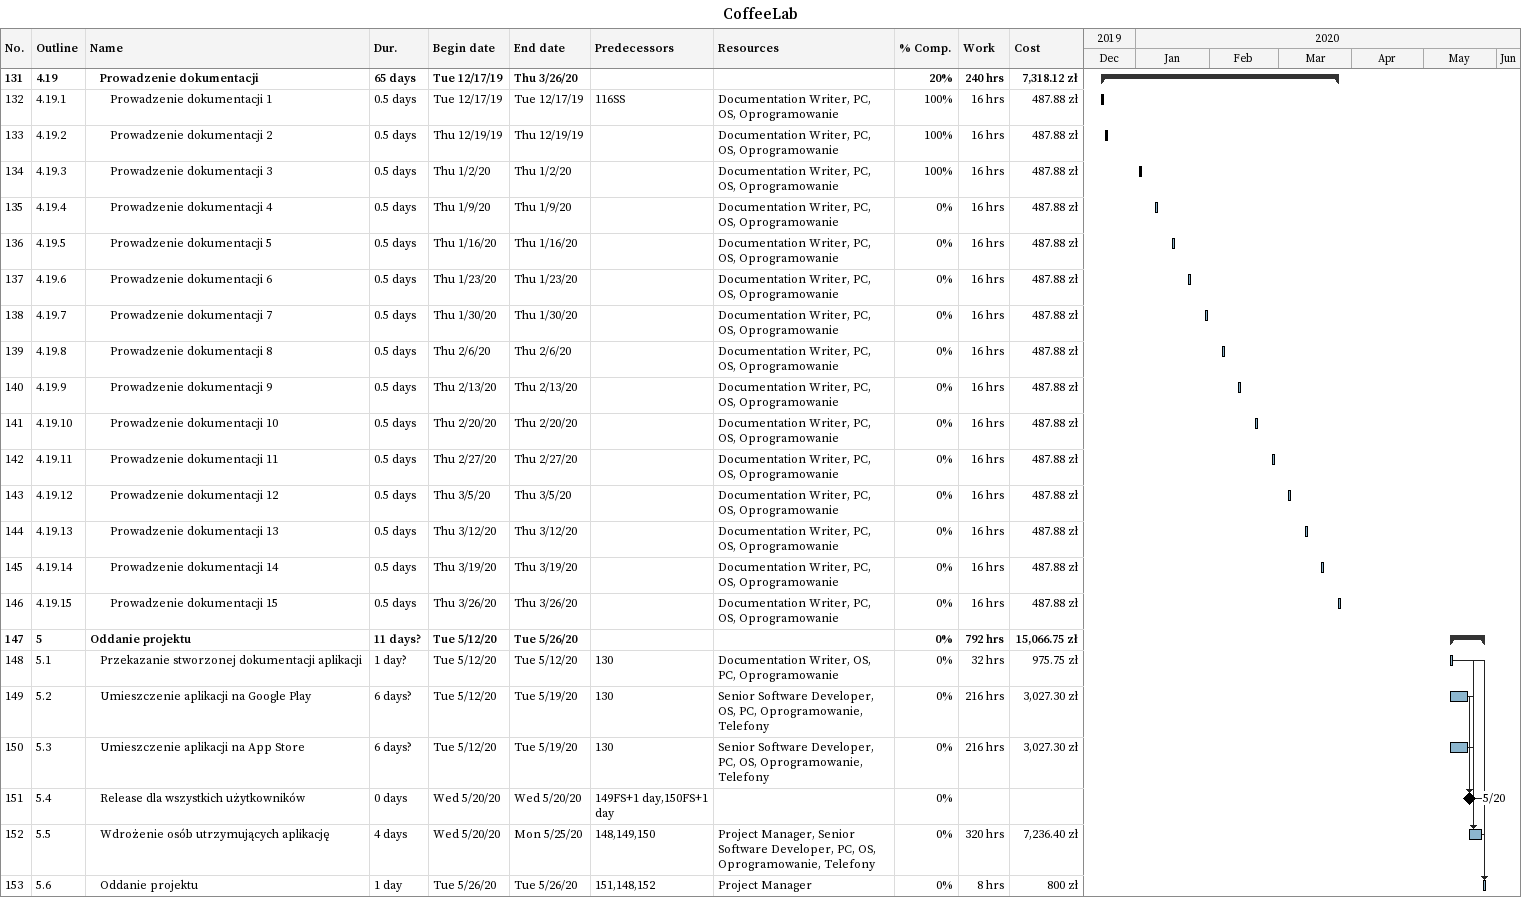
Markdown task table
CoffeeLab

| ID | WBS | Task | Duration | Start | Finish | Predecessors | Resources | % complete | Work (h) | Cost (zł) |
|---|---|---|---|---|---|---|---|---|---|---|
| 131 | 4.19 | **Prowadzenie dokumentacji** | 65d | 2019-12-17 | 2020-03-26 |  |  | 20 | 240 | 7318.12 |
| 132 | 4.19.1 | Prowadzenie dokumentacji 1 | 0.5d | 2019-12-17 | 2019-12-17 | 116SS | Documentation Writer, PC, OS, Oprogramowanie | 100 | 16 | 487.88 |
| 133 | 4.19.2 | Prowadzenie dokumentacji 2 | 0.5d | 2019-12-19 | 2019-12-19 |  | Documentation Writer, PC, OS, Oprogramowanie | 100 | 16 | 487.88 |
| 134 | 4.19.3 | Prowadzenie dokumentacji 3 | 0.5d | 2020-01-02 | 2020-01-02 |  | Documentation Writer, PC, OS, Oprogramowanie | 100 | 16 | 487.88 |
| 135 | 4.19.4 | Prowadzenie dokumentacji 4 | 0.5d | 2020-01-09 | 2020-01-09 |  | Documentation Writer, PC, OS, Oprogramowanie | 0 | 16 | 487.88 |
| 136 | 4.19.5 | Prowadzenie dokumentacji 5 | 0.5d | 2020-01-16 | 2020-01-16 |  | Documentation Writer, PC, OS, Oprogramowanie | 0 | 16 | 487.88 |
| 137 | 4.19.6 | Prowadzenie dokumentacji 6 | 0.5d | 2020-01-23 | 2020-01-23 |  | Documentation Writer, PC, OS, Oprogramowanie | 0 | 16 | 487.88 |
| 138 | 4.19.7 | Prowadzenie dokumentacji 7 | 0.5d | 2020-01-30 | 2020-01-30 |  | Documentation Writer, PC, OS, Oprogramowanie | 0 | 16 | 487.88 |
| 139 | 4.19.8 | Prowadzenie dokumentacji 8 | 0.5d | 2020-02-06 | 2020-02-06 |  | Documentation Writer, PC, OS, Oprogramowanie | 0 | 16 | 487.88 |
| 140 | 4.19.9 | Prowadzenie dokumentacji 9 | 0.5d | 2020-02-13 | 2020-02-13 |  | Documentation Writer, PC, OS, Oprogramowanie | 0 | 16 | 487.88 |
| 141 | 4.19.10 | Prowadzenie dokumentacji 10 | 0.5d | 2020-02-20 | 2020-02-20 |  | Documentation Writer, PC, OS, Oprogramowanie | 0 | 16 | 487.88 |
| 142 | 4.19.11 | Prowadzenie dokumentacji 11 | 0.5d | 2020-02-27 | 2020-02-27 |  | Documentation Writer, PC, OS, Oprogramowanie | 0 | 16 | 487.88 |
| 143 | 4.19.12 | Prowadzenie dokumentacji 12 | 0.5d | 2020-03-05 | 2020-03-05 |  | Documentation Writer, PC, OS, Oprogramowanie | 0 | 16 | 487.88 |
| 144 | 4.19.13 | Prowadzenie dokumentacji 13 | 0.5d | 2020-03-12 | 2020-03-12 |  | Documentation Writer, PC, OS, Oprogramowanie | 0 | 16 | 487.88 |
| 145 | 4.19.14 | Prowadzenie dokumentacji 14 | 0.5d | 2020-03-19 | 2020-03-19 |  | Documentation Writer, PC, OS, Oprogramowanie | 0 | 16 | 487.88 |
| 146 | 4.19.15 | Prowadzenie dokumentacji 15 | 0.5d | 2020-03-26 | 2020-03-26 |  | Documentation Writer, PC, OS, Oprogramowanie | 0 | 16 | 487.88 |
| 147 | 5 | **Oddanie projektu** | 11d? | 2020-05-12 | 2020-05-26 |  |  | 0 | 792 | 15066.75 |
| 148 | 5.1 | Przekazanie stworzonej dokumentacji aplikacji | 1d? | 2020-05-12 | 2020-05-12 | 130 | Documentation Writer, OS, PC, Oprogramowanie | 0 | 32 | 975.75 |
| 149 | 5.2 | Umieszczenie aplikacji na Google Play | 6d? | 2020-05-12 | 2020-05-19 | 130 | Senior Software Developer, OS, PC, Oprogramowanie, Telefony | 0 | 216 | 3027.30 |
| 150 | 5.3 | Umieszczenie aplikacji na App Store | 6d? | 2020-05-12 | 2020-05-19 | 130 | Senior Software Developer, PC, OS, Oprogramowanie, Telefony | 0 | 216 | 3027.30 |
| 151 | 5.4 | Release dla wszystkich użytkowników | 0d | 2020-05-20 | 2020-05-20 | 149FS+1d, 150FS+1d |  | 0 |  |  |
| 152 | 5.5 | Wdrożenie osób utrzymujących aplikację | 4d | 2020-05-20 | 2020-05-25 | 148, 149, 150 | Project Manager, Senior Software Developer, PC, OS, Oprogramowanie, Telefony | 0 | 320 | 7236.40 |
| 153 | 5.6 | Oddanie projektu | 1d | 2020-05-26 | 2020-05-26 | 151, 148, 152 | Project Manager | 0 | 8 | 800 |
